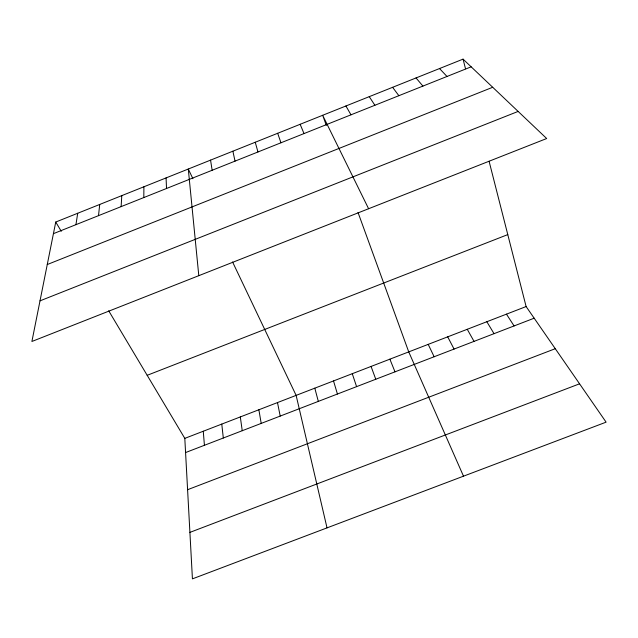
<?xml version="1.0" encoding="UTF-8"?>
<svg xmlns="http://www.w3.org/2000/svg" width="638" height="638" viewBox="0 0 638 638"><rect width="100%" height="100%" fill="white"/><g stroke="black" fill="none" stroke-linecap="round" stroke-linejoin="round"><path stroke-width="0.96" d="M143.805 197.557L143.909 186.774M121.132 206.616L121.786 195.619M98.507 215.652L99.727 204.447M75.938 224.664L77.708 213.251M55.745 222.04L31.9 341.474L546.686 138.526L463.06 59.135L55.745 222.04L61.264 231.291M53.425 233.66L471.155 66.823M47.26 264.531L492.703 87.278M40.011 300.849L518.136 111.419M147.179 375.311L507.784 234.609M184.805 438.37L526.119 306.559L606.1 422.157L192.429 578.865L184.805 438.37L108.699 310.802M185.57 452.557L534.173 318.195M187.588 489.705L555.275 348.699M189.909 532.379L579.575 383.813M439.518 68.545L447.007 76.464M416.04 77.94L422.906 86.09M392.609 87.31L398.87 95.692M369.243 96.657L374.897 105.262M506.46 314.151L514.084 325.938M486.834 321.727L494.035 333.666M345.924 105.98L350.98 114.816M467.255 329.288L474.034 341.378M447.709 336.84L454.065 349.074M368.604 208.73L322.661 115.287L326.353 125.423M428.202 344.368L434.143 356.754M192.907 178.72L188.29 169.03L198.801 275.672M232.567 261.963L296.128 395.377L327.023 527.873M463.499 476.179L408.735 351.889L358.03 212.494M300.139 124.29L304.015 133.573M389.882 359.17L394.994 371.842M371.061 366.435L375.774 379.251M277.666 133.278L280.967 142.776M352.272 373.693L356.586 386.644M333.522 380.934L337.43 394.029M255.248 142.25L257.967 151.964M314.805 388.159L318.322 401.39M463.06 59.135L465.517 68.784M489.091 161.27L526.119 306.559M232.878 151.198L235.031 161.127M277.49 402.578L280.21 416.08M258.876 409.763L261.205 423.409M210.556 160.122L212.143 170.266M240.311 416.933L242.241 430.714M221.769 424.095L223.316 438.011M203.267 431.24L204.423 445.292M166.071 177.914L166.526 188.481"/></g></svg>
